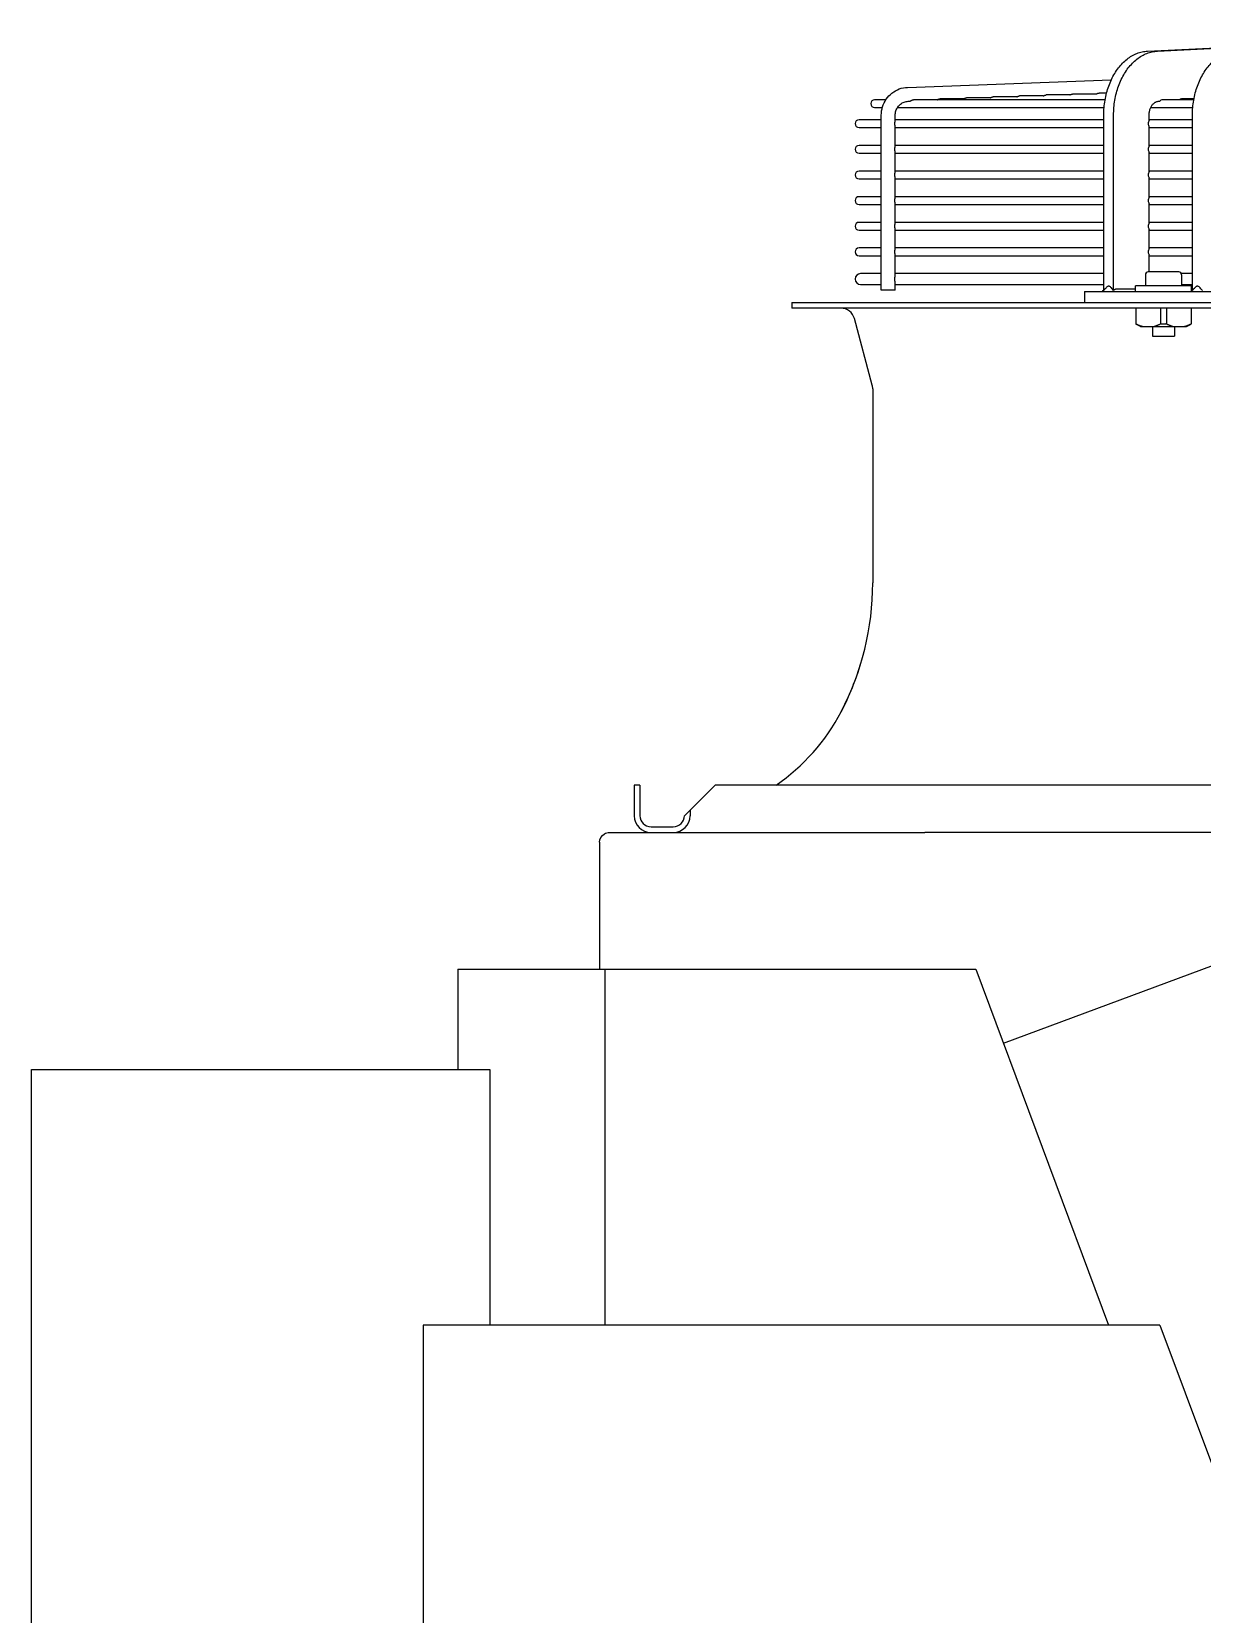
# Model space of a CAD drawing. Header units: millimetres. Extents: x 17891 to 32328, y 18593 to 29476.
# Drawn here: x 18575.39 to 18591.92, y 18965.62 to 18987.97 of the extents above; entities that cross this region are included whole.
import ezdxf

# ---------------------------------------------------------------- set-up
doc = ezdxf.new("R2010")
doc.units = ezdxf.units.MM
doc.header["$LTSCALE"] = 5
doc.layers.add('UNIT', color=6, linetype='Continuous')

msp = doc.modelspace()

# ---------------------------------------------------------------- linework, layer by layer
at = {"layer": 'UNIT'}
for p, q in [((18591.1426, 18987.6907), (18596.7174, 18987.9653)), ((18591.2818, 18987.6907), (18596.8566, 18987.9653)), ((18587.7545, 18987.1791), (18590.6297, 18987.283)), ((18587.4486, 18987.0037), (18587.29, 18987.0037)), ((18587.7616, 18986.9824), (18587.7838, 18986.9832)), ((18590.5433, 18987.0037), (18587.8402, 18987.0037)), ((18588.5478, 18987.0172), (18588.2144, 18987.0172)), ((18588.922, 18987.0307), (18588.5886, 18987.0307)), ((18589.2962, 18987.0442), (18588.9628, 18987.0442)), ((18589.6704, 18987.0577), (18589.337, 18987.0577)), ((18590.0446, 18987.0712), (18589.7111, 18987.0712)), ((18590.4187, 18987.0847), (18590.0853, 18987.0847)), ((18590.5638, 18987.0982), (18590.4595, 18987.0982)), ((18591.2992, 18986.9824), (18591.3155, 18986.9832)), ((18591.796, 18987.0037), (18591.3459, 18987.0037)), ((18591.7985, 18987.0172), (18591.6202, 18987.0172)), ((18587.3843, 18986.7218), (18587.0696, 18986.7218)), ((18587.29, 18986.8935), (18587.399, 18986.8935)), ((18587.3843, 18984.3163), (18587.3843, 18986.7856)), ((18587.5812, 18986.7058), (18587.5812, 18986.7856)), ((18590.5244, 18986.7218), (18587.5812, 18986.7218)), ((18587.6117, 18986.8935), (18590.529, 18986.8935)), ((18590.5244, 18984.3163), (18590.5244, 18986.7856)), ((18590.6636, 18984.3128), (18590.6636, 18986.7856)), ((18591.1647, 18986.7089), (18591.1647, 18986.7856)), ((18591.7772, 18986.7218), (18591.1647, 18986.7218)), ((18591.1875, 18986.8935), (18591.7817, 18986.8935)), ((18591.7772, 18984.3163), (18591.7772, 18986.7856)), ((18587.0696, 18986.6115), (18587.3843, 18986.6115)), ((18587.5812, 18986.3436), (18587.5812, 18986.6275)), ((18587.5812, 18986.6115), (18590.5244, 18986.6115)), ((18591.1647, 18986.3467), (18591.1647, 18986.6244)), ((18591.1647, 18986.6115), (18591.7772, 18986.6115)), ((18587.3843, 18986.3596), (18587.0696, 18986.3596)), ((18587.0696, 18986.2493), (18587.3843, 18986.2493)), ((18590.5244, 18986.3596), (18587.5812, 18986.3596)), ((18587.5812, 18985.9814), (18587.5812, 18986.2653)), ((18587.5812, 18986.2493), (18590.5244, 18986.2493)), ((18591.7772, 18986.3596), (18591.1647, 18986.3596)), ((18591.1647, 18985.9845), (18591.1647, 18986.2622)), ((18591.1647, 18986.2493), (18591.7772, 18986.2493)), ((18587.3843, 18985.9974), (18587.0696, 18985.9974)), ((18587.0696, 18985.8871), (18587.3843, 18985.8871)), ((18590.5244, 18985.9974), (18587.5812, 18985.9974)), ((18587.5812, 18985.6192), (18587.5812, 18985.9031)), ((18587.5812, 18985.8871), (18590.5244, 18985.8871)), ((18591.7772, 18985.9974), (18591.1647, 18985.9974)), ((18591.1647, 18985.6223), (18591.1647, 18985.9)), ((18591.1647, 18985.8871), (18591.7772, 18985.8871)), ((18587.3843, 18985.6352), (18587.0696, 18985.6352)), ((18590.5244, 18985.6352), (18587.5812, 18985.6352)), ((18591.7772, 18985.6352), (18591.1647, 18985.6352)), ((18587.0696, 18985.5249), (18587.3843, 18985.5249)), ((18587.5812, 18985.257), (18587.5812, 18985.5409)), ((18587.5812, 18985.5249), (18590.5244, 18985.5249)), ((18591.1647, 18985.2601), (18591.1647, 18985.5378)), ((18591.1647, 18985.5249), (18591.7772, 18985.5249)), ((18587.3843, 18985.2729), (18587.0696, 18985.2729)), ((18587.0696, 18985.1627), (18587.3843, 18985.1627)), ((18590.5244, 18985.2729), (18587.5812, 18985.2729)), ((18587.5812, 18984.8948), (18587.5812, 18985.1787)), ((18587.5812, 18985.1627), (18590.5244, 18985.1627)), ((18591.7772, 18985.2729), (18591.1647, 18985.2729)), ((18591.1647, 18984.8978), (18591.1647, 18985.1756)), ((18591.1647, 18985.1627), (18591.7772, 18985.1627)), ((18587.3843, 18984.9107), (18587.0696, 18984.9107)), ((18590.5244, 18984.9107), (18587.5812, 18984.9107)), ((18591.7772, 18984.9107), (18591.1647, 18984.9107)), ((18587.0696, 18984.8005), (18587.3843, 18984.8005)), ((18587.5812, 18984.5191), (18587.5812, 18984.8165)), ((18587.5812, 18984.8005), (18590.5244, 18984.8005)), ((18591.1647, 18984.5722), (18591.1647, 18984.8134)), ((18591.1647, 18984.8005), (18591.7772, 18984.8005)), ((18587.3843, 18984.5485), (18587.0912, 18984.5485)), ((18590.5244, 18984.5485), (18587.5812, 18984.5485)), ((18591.1122, 18984.5328), (18591.1122, 18984.3753)), ((18591.5846, 18984.5722), (18591.1516, 18984.5722)), ((18591.7772, 18984.5485), (18591.6207, 18984.5485)), ((18591.624, 18984.5328), (18591.624, 18984.3753)), ((18587.0912, 18984.395), (18587.3843, 18984.395)), ((18587.5812, 18984.3163), (18587.3843, 18984.3163)), ((18587.5812, 18984.3163), (18587.5812, 18984.4245)), ((18587.5812, 18984.395), (18590.5244, 18984.395)), ((18590.2545, 18984.2966), (18592.4817, 18984.2966)), ((18590.2545, 18984.2966), (18590.2545, 18984.1391)), ((18590.9744, 18984.3294), (18590.7054, 18984.3294)), ((18591.7618, 18984.3753), (18590.9744, 18984.3753)), ((18590.9744, 18984.2966), (18590.9744, 18984.3753)), ((18591.624, 18984.395), (18591.7772, 18984.395)), ((18591.7618, 18984.301), (18591.7618, 18984.3753)), ((18586.1207, 18984.1391), (18619.8609, 18984.1391)), ((18586.1207, 18984.1391), (18586.1207, 18984.0604)), ((18619.8609, 18984.0604), (18586.1207, 18984.0604)), ((18590.9784, 18984.0604), (18590.9784, 18983.8382)), ((18591.3263, 18984.0604), (18591.3263, 18983.8382)), ((18591.4099, 18984.0604), (18591.4099, 18983.8382)), ((18591.7578, 18984.0604), (18591.7578, 18983.8382)), ((18587.2558, 18982.9726), (18587.0047, 18983.9142)), ((18591.0413, 18983.8005), (18590.9784, 18983.8369)), ((18591.0413, 18983.8005), (18591.6949, 18983.8005)), ((18591.2106, 18983.8005), (18591.2106, 18983.6666)), ((18591.5256, 18983.8005), (18591.5256, 18983.6666)), ((18591.6949, 18983.8005), (18591.7578, 18983.8369)), ((18591.2106, 18983.6666), (18591.5256, 18983.6666)), ((18587.2625, 18982.9219), (18587.2625, 18980.1809)), ((18583.8963, 18977.3281), (18583.8963, 18976.895)), ((18583.9751, 18977.3281), (18583.8963, 18977.3281)), ((18583.9751, 18977.3281), (18583.9751, 18976.895)), ((18584.6837, 18976.9737), (18585.0381, 18977.3281)), ((18587.7487, 18977.3281), (18585.0381, 18977.3281)), ((18624.0832, 18977.3281), (18587.7487, 18977.3281)), ((18584.6837, 18976.9737), (18584.605, 18976.895)), ((18584.6837, 18976.9737), (18584.6837, 18976.895)), ((18583.5469, 18976.6588), (18587.9983, 18976.6588)), ((18584.1326, 18976.7375), (18584.4475, 18976.7375)), ((18656.566, 18976.6588), (18587.9983, 18976.6588)), ((18583.4072, 18976.519), (18583.4072, 18974.7296)), ((18589.1085, 18973.6815), (18592.7393, 18975.0354)), ((18581.407, 18974.7296), (18588.7176, 18974.7296)), ((18581.407, 18974.7296), (18581.407, 18973.3122)), ((18583.4853, 18969.7006), (18583.4853, 18974.7296)), ((18588.7176, 18974.7296), (18590.5932, 18969.6998)), ((18575.3887, 18973.3122), (18581.8574, 18973.3122)), ((18575.3887, 18898.9392), (18575.3887, 18973.3122)), ((18581.8574, 18973.3122), (18581.8574, 18969.6997)), ((18591.318, 18969.6998), (18580.9144, 18969.6997)), ((18580.9144, 18969.6997), (18580.9144, 18965.49)), ((18591.318, 18969.6998), (18617.021, 18900.773))]:
    msp.add_line(p, q, dxfattribs=at)
for centre, radius, start, end in [((18587.29, 18986.9486), 0.0551, 90, 270), ((18587.0696, 18986.6666), 0.0551, 90, 270), ((18587.0696, 18986.3044), 0.0551, 90, 270), ((18587.0696, 18985.9422), 0.0551, 90, 270), ((18587.0696, 18985.58), 0.0551, 90, 270), ((18587.0696, 18985.2178), 0.0551, 90, 270), ((18587.0696, 18984.8556), 0.0551, 90, 270), ((18587.0912, 18984.4718), 0.0768, 90, 270), ((18591.1516, 18984.5328), 0.0394, 90, 180), ((18591.5846, 18984.5328), 0.0394, 0, 90), ((18586.8145, 18983.8635), 0.1969, 14.93142, 90), ((18587.0656, 18982.9219), 0.1969, 0, 14.93142), ((18583.3255, 18980.1809), 3.937, 332.49816, 0), ((18583.3255, 18980.1809), 3.937, 332.49816, 343.5344), ((18584.3033, 18979.6719), 2.8346, 304.22448, 332.49816), ((18584.1326, 18976.895), 0.2362, 180, 270), ((18584.1326, 18976.895), 0.1575, 180, 270), ((18584.4475, 18976.895), 0.2362, 270, 0), ((18584.4475, 18976.895), 0.1575, 270, 0)]:
    msp.add_arc(centre, radius, start, end, dxfattribs=at)
for centre, ratio, start_param, end_param in [((18591.3459, 18986.9486), 0.7079972, 3.1415858, 4.0326206), ((18591.6202, 18986.9621), 0.7080429, 3.1415852, 3.8564942), ((18591.1898, 18986.6666), 0.7079678, 3.8398095, 4.712382), ((18591.1898, 18986.6666), 0.7079678, 4.7123959, 5.5849684), ((18591.1898, 18986.3044), 0.7079678, 3.8398095, 4.712382), ((18591.1898, 18986.3044), 0.7079678, 4.7123959, 5.5849684), ((18591.1898, 18985.9422), 0.7079678, 3.8398095, 4.712382), ((18591.1898, 18985.9422), 0.7079678, 4.7123959, 5.5849684), ((18591.1898, 18985.58), 0.7079678, 3.8398095, 4.712382), ((18591.1898, 18985.58), 0.7079678, 4.7123959, 5.5849684), ((18591.1898, 18985.2178), 0.7079678, 3.8398095, 4.712382), ((18591.1898, 18985.2178), 0.7079678, 4.7123959, 5.5849684), ((18591.1898, 18984.8556), 0.7079678, 3.8398095, 4.712382), ((18591.1898, 18984.8556), 0.7079678, 4.7123959, 5.5849684)]:
    msp.add_ellipse(centre, major_axis=(0, -0.0551), ratio=ratio, start_param=start_param, end_param=end_param, dxfattribs=at)
for points, knots in [([(18590.5244, 18986.7856), (18590.5244, 18986.8212), (18590.5259, 18986.8571), (18590.5289, 18986.8925), (18590.5319, 18986.9279), (18590.5363, 18986.9629), (18590.5422, 18986.9976), (18590.5481, 18987.0322), (18590.5555, 18987.0666), (18590.5643, 18987.1001), (18590.573, 18987.1335), (18590.5831, 18987.166), (18590.5946, 18987.1978), (18590.6061, 18987.2295), (18590.619, 18987.2605), (18590.633, 18987.2901), (18590.6471, 18987.3198), (18590.6623, 18987.348), (18590.6787, 18987.3751), (18590.6951, 18987.4022), (18590.7128, 18987.428), (18590.7314, 18987.4522), (18590.7499, 18987.4763), (18590.7694, 18987.4988), (18590.7898, 18987.5196), (18590.8103, 18987.5405), (18590.8317, 18987.5598), (18590.8537, 18987.5771), (18590.8758, 18987.5944), (18590.8984, 18987.6098), (18590.9218, 18987.6234), (18590.9451, 18987.6369), (18590.9691, 18987.6485), (18590.9934, 18987.6581), (18591.0177, 18987.6676), (18591.0422, 18987.6751), (18591.0672, 18987.6805), (18591.0921, 18987.686), (18591.1174, 18987.6894), (18591.1426, 18987.6906)], [0, 0, 0, 0, 0.076921, 0.076921, 0.076921, 0.1538421, 0.1538421, 0.1538421, 0.2307631, 0.2307631, 0.2307631, 0.3076842, 0.3076842, 0.3076842, 0.3846052, 0.3846052, 0.3846052, 0.4615263, 0.4615263, 0.4615263, 0.5384473, 0.5384473, 0.5384473, 0.6153684, 0.6153684, 0.6153684, 0.6922894, 0.6922894, 0.6922894, 0.7692105, 0.7692105, 0.7692105, 0.8461315, 0.8461315, 0.8461315, 0.9230526, 0.9230526, 0.9230526, 1, 1, 1, 1]), ([(18590.6636, 18986.7856), (18590.6636, 18986.8212), (18590.6651, 18986.8571), (18590.6681, 18986.8925), (18590.6711, 18986.9279), (18590.6755, 18986.9629), (18590.6814, 18986.9976), (18590.6873, 18987.0322), (18590.6947, 18987.0666), (18590.7035, 18987.1001), (18590.7122, 18987.1335), (18590.7223, 18987.166), (18590.7338, 18987.1978), (18590.7453, 18987.2295), (18590.7582, 18987.2605), (18590.7722, 18987.2901), (18590.7863, 18987.3198), (18590.8015, 18987.348), (18590.8179, 18987.3751), (18590.8343, 18987.4022), (18590.852, 18987.428), (18590.8705, 18987.4522), (18590.8891, 18987.4763), (18590.9086, 18987.4988), (18590.929, 18987.5196), (18590.9495, 18987.5405), (18590.9709, 18987.5598), (18590.9929, 18987.5771), (18591.015, 18987.5944), (18591.0376, 18987.6098), (18591.061, 18987.6234), (18591.0843, 18987.6369), (18591.1083, 18987.6485), (18591.1326, 18987.6581), (18591.1569, 18987.6676), (18591.1814, 18987.6751), (18591.2064, 18987.6805), (18591.2313, 18987.686), (18591.2566, 18987.6894), (18591.2818, 18987.6906)], [0, 0, 0, 0, 0.076921, 0.076921, 0.076921, 0.1538421, 0.1538421, 0.1538421, 0.2307631, 0.2307631, 0.2307631, 0.3076842, 0.3076842, 0.3076842, 0.3846052, 0.3846052, 0.3846052, 0.4615263, 0.4615263, 0.4615263, 0.5384473, 0.5384473, 0.5384473, 0.6153684, 0.6153684, 0.6153684, 0.6922894, 0.6922894, 0.6922894, 0.7692105, 0.7692105, 0.7692105, 0.8461315, 0.8461315, 0.8461315, 0.9230526, 0.9230526, 0.9230526, 1, 1, 1, 1]), ([(18591.7772, 18986.7856), (18591.7772, 18986.8212), (18591.7787, 18986.8571), (18591.7816, 18986.8925), (18591.7846, 18986.9279), (18591.789, 18986.9629), (18591.7949, 18986.9976), (18591.8009, 18987.0322), (18591.8083, 18987.0666), (18591.817, 18987.1001), (18591.8258, 18987.1335), (18591.8359, 18987.166), (18591.8474, 18987.1978), (18591.8588, 18987.2295), (18591.8717, 18987.2605), (18591.8858, 18987.2901), (18591.8998, 18987.3198), (18591.915, 18987.348), (18591.9315, 18987.3751), (18591.9479, 18987.4022), (18591.9655, 18987.428), (18591.9841, 18987.4522), (18592.0027, 18987.4763), (18592.0221, 18987.4988), (18592.0426, 18987.5196), (18592.063, 18987.5405), (18592.0845, 18987.5598), (18592.1065, 18987.5771), (18592.1285, 18987.5944), (18592.1512, 18987.6098), (18592.1745, 18987.6234), (18592.1978, 18987.6369), (18592.2219, 18987.6485), (18592.2462, 18987.6581), (18592.2705, 18987.6676), (18592.295, 18987.6751), (18592.3199, 18987.6805), (18592.3449, 18987.686), (18592.3702, 18987.6894), (18592.3953, 18987.6906)], [0, 0, 0, 0, 0.076921, 0.076921, 0.076921, 0.1538421, 0.1538421, 0.1538421, 0.2307631, 0.2307631, 0.2307631, 0.3076842, 0.3076842, 0.3076842, 0.3846052, 0.3846052, 0.3846052, 0.4615263, 0.4615263, 0.4615263, 0.5384473, 0.5384473, 0.5384473, 0.6153684, 0.6153684, 0.6153684, 0.6922894, 0.6922894, 0.6922894, 0.7692105, 0.7692105, 0.7692105, 0.8461315, 0.8461315, 0.8461315, 0.9230526, 0.9230526, 0.9230526, 1, 1, 1, 1]), ([(18587.3843, 18986.7856), (18587.3843, 18986.8256), (18587.3903, 18986.8656), (18587.4137, 18986.9419), (18587.4311, 18986.9783), (18587.476, 18987.0442), (18587.5035, 18987.0737), (18587.566, 18987.1228), (18587.601, 18987.1424), (18587.6755, 18987.1699), (18587.7149, 18987.1777), (18587.7545, 18987.1791)], [1.5707963, 1.5707963, 1.5707963, 1.5707963, 1.8779743, 1.8779743, 2.1851522, 2.1851522, 2.4923302, 2.4923302, 2.7995081, 2.7995081, 3.1066861, 3.1066861, 3.1066861, 3.1066861]), ([(18587.5812, 18986.7856), (18587.5812, 18986.8061), (18587.5843, 18986.8266), (18587.5962, 18986.8655), (18587.605, 18986.8839), (18587.6275, 18986.9169), (18587.6411, 18986.9314), (18587.6716, 18986.9554), (18587.6886, 18986.9649), (18587.7242, 18986.978), (18587.7428, 18986.9817), (18587.7616, 18986.9824)], [1.5707963, 1.5707963, 1.5707963, 1.5707963, 1.8779743, 1.8779743, 2.1851522, 2.1851522, 2.4923302, 2.4923302, 2.7995081, 2.7995081, 3.1066861, 3.1066861, 3.1066861, 3.1066861]), ([(18587.7838, 18986.9832), (18587.784, 18986.9832), (18587.7841, 18986.9832), (18587.7843, 18986.9832), (18587.7846, 18986.9832), (18587.7848, 18986.9833), (18587.7851, 18986.9833), (18587.7857, 18986.9834), (18587.7863, 18986.9836), (18587.7869, 18986.9838), (18587.7876, 18986.984), (18587.7882, 18986.9843), (18587.7889, 18986.9846), (18587.7896, 18986.9849), (18587.7904, 18986.9852), (18587.7911, 18986.9856), (18587.7919, 18986.986), (18587.7927, 18986.9864), (18587.7935, 18986.9868), (18587.7943, 18986.9873), (18587.7951, 18986.9877), (18587.796, 18986.9882), (18587.7968, 18986.9887), (18587.7977, 18986.9892), (18587.7986, 18986.9897), (18587.7995, 18986.9902), (18587.8004, 18986.9907), (18587.8013, 18986.9913), (18587.8022, 18986.9918), (18587.8032, 18986.9923), (18587.8041, 18986.9928), (18587.805, 18986.9933), (18587.806, 18986.9938), (18587.807, 18986.9943), (18587.8079, 18986.9948), (18587.8089, 18986.9953), (18587.8099, 18986.9958), (18587.8108, 18986.9963), (18587.8118, 18986.9967), (18587.8128, 18986.9972), (18587.8138, 18986.9976), (18587.8148, 18986.9981), (18587.8158, 18986.9985), (18587.8168, 18986.9989), (18587.8178, 18986.9993), (18587.8188, 18986.9996), (18587.8198, 18987), (18587.8208, 18987.0003), (18587.8218, 18987.0007), (18587.8228, 18987.001), (18587.8238, 18987.0013), (18587.8249, 18987.0016), (18587.8259, 18987.0018), (18587.8269, 18987.0021), (18587.8279, 18987.0023), (18587.8289, 18987.0025), (18587.8299, 18987.0027), (18587.8309, 18987.0029), (18587.8319, 18987.0031), (18587.8329, 18987.0032), (18587.8339, 18987.0033), (18587.8349, 18987.0034), (18587.8359, 18987.0035), (18587.8369, 18987.0036), (18587.8379, 18987.0037), (18587.8388, 18987.0037), (18587.8398, 18987.0037), (18587.8399, 18987.0037), (18587.8401, 18987.0037), (18587.8402, 18987.0037)], [0.00401292, 0.00401292, 0.00401292, 0.00401292, 0.01219512, 0.01219512, 0.01219512, 0.02439024, 0.02439024, 0.02439024, 0.04878049, 0.04878049, 0.04878049, 0.07317073, 0.07317073, 0.07317073, 0.09756098, 0.09756098, 0.09756098, 0.12195122, 0.12195122, 0.12195122, 0.14634146, 0.14634146, 0.14634146, 0.17073171, 0.17073171, 0.17073171, 0.19512195, 0.19512195, 0.19512195, 0.2195122, 0.2195122, 0.2195122, 0.24390244, 0.24390244, 0.24390244, 0.26829268, 0.26829268, 0.26829268, 0.29268293, 0.29268293, 0.29268293, 0.31707317, 0.31707317, 0.31707317, 0.34146341, 0.34146341, 0.34146341, 0.36585366, 0.36585366, 0.36585366, 0.3902439, 0.3902439, 0.3902439, 0.41463415, 0.41463415, 0.41463415, 0.43902439, 0.43902439, 0.43902439, 0.46341463, 0.46341463, 0.46341463, 0.48780488, 0.48780488, 0.48780488, 0.51219512, 0.51219512, 0.51219512, 0.51549915, 0.51549915, 0.51549915, 0.51549915]), ([(18588.1737, 18987.0037), (18588.1743, 18987.0041), (18588.1749, 18987.0044), (18588.1755, 18987.0048), (18588.1765, 18987.0053), (18588.1774, 18987.0058), (18588.1783, 18987.0063), (18588.1793, 18987.0068), (18588.1802, 18987.0073), (18588.1812, 18987.0078), (18588.1821, 18987.0083), (18588.1831, 18987.0088), (18588.1841, 18987.0093), (18588.1851, 18987.0098), (18588.186, 18987.0102), (18588.187, 18987.0107), (18588.188, 18987.0111), (18588.189, 18987.0116), (18588.19, 18987.012), (18588.191, 18987.0124), (18588.192, 18987.0128), (18588.193, 18987.0131), (18588.194, 18987.0135), (18588.195, 18987.0138), (18588.196, 18987.0142), (18588.197, 18987.0145), (18588.198, 18987.0148), (18588.1991, 18987.0151), (18588.2001, 18987.0153), (18588.2011, 18987.0156), (18588.2021, 18987.0158), (18588.2031, 18987.016), (18588.2041, 18987.0162), (18588.2051, 18987.0164), (18588.2061, 18987.0166), (18588.2071, 18987.0167), (18588.2081, 18987.0168), (18588.2091, 18987.0169), (18588.2101, 18987.017), (18588.2111, 18987.0171), (18588.2121, 18987.0172), (18588.213, 18987.0172), (18588.214, 18987.0172), (18588.2141, 18987.0172), (18588.2142, 18987.0172), (18588.2144, 18987.0172)], [0.1782737, 0.1782737, 0.1782737, 0.1782737, 0.19512195, 0.19512195, 0.19512195, 0.2195122, 0.2195122, 0.2195122, 0.24390244, 0.24390244, 0.24390244, 0.26829268, 0.26829268, 0.26829268, 0.29268293, 0.29268293, 0.29268293, 0.31707317, 0.31707317, 0.31707317, 0.34146341, 0.34146341, 0.34146341, 0.36585366, 0.36585366, 0.36585366, 0.3902439, 0.3902439, 0.3902439, 0.41463415, 0.41463415, 0.41463415, 0.43902439, 0.43902439, 0.43902439, 0.46341463, 0.46341463, 0.46341463, 0.48780488, 0.48780488, 0.48780488, 0.51219512, 0.51219512, 0.51219512, 0.5155129, 0.5155129, 0.5155129, 0.5155129]), ([(18588.5478, 18987.0172), (18588.5485, 18987.0176), (18588.5491, 18987.0179), (18588.5498, 18987.0183), (18588.5507, 18987.0188), (18588.5516, 18987.0193), (18588.5525, 18987.0198), (18588.5535, 18987.0204), (18588.5544, 18987.0209), (18588.5554, 18987.0214), (18588.5563, 18987.0219), (18588.5573, 18987.0223), (18588.5583, 18987.0228), (18588.5593, 18987.0233), (18588.5602, 18987.0237), (18588.5612, 18987.0242), (18588.5622, 18987.0246), (18588.5632, 18987.0251), (18588.5642, 18987.0255), (18588.5652, 18987.0259), (18588.5662, 18987.0263), (18588.5672, 18987.0266), (18588.5682, 18987.027), (18588.5692, 18987.0273), (18588.5702, 18987.0277), (18588.5712, 18987.028), (18588.5723, 18987.0283), (18588.5733, 18987.0286), (18588.5743, 18987.0288), (18588.5753, 18987.0291), (18588.5763, 18987.0293), (18588.5773, 18987.0295), (18588.5783, 18987.0297), (18588.5793, 18987.0299), (18588.5803, 18987.0301), (18588.5813, 18987.0302), (18588.5823, 18987.0303), (18588.5833, 18987.0304), (18588.5843, 18987.0305), (18588.5853, 18987.0306), (18588.5862, 18987.0307), (18588.5872, 18987.0307), (18588.5882, 18987.0307), (18588.5883, 18987.0307), (18588.5884, 18987.0307), (18588.5886, 18987.0307)], [0.17792949, 0.17792949, 0.17792949, 0.17792949, 0.19512195, 0.19512195, 0.19512195, 0.2195122, 0.2195122, 0.2195122, 0.24390244, 0.24390244, 0.24390244, 0.26829268, 0.26829268, 0.26829268, 0.29268293, 0.29268293, 0.29268293, 0.31707317, 0.31707317, 0.31707317, 0.34146341, 0.34146341, 0.34146341, 0.36585366, 0.36585366, 0.36585366, 0.3902439, 0.3902439, 0.3902439, 0.41463415, 0.41463415, 0.41463415, 0.43902439, 0.43902439, 0.43902439, 0.46341463, 0.46341463, 0.46341463, 0.48780488, 0.48780488, 0.48780488, 0.51219512, 0.51219512, 0.51219512, 0.51552666, 0.51552666, 0.51552666, 0.51552666]), ([(18588.922, 18987.0307), (18588.9227, 18987.0311), (18588.9233, 18987.0314), (18588.924, 18987.0318), (18588.9249, 18987.0323), (18588.9258, 18987.0328), (18588.9268, 18987.0334), (18588.9277, 18987.0339), (18588.9286, 18987.0344), (18588.9296, 18987.0349), (18588.9306, 18987.0354), (18588.9315, 18987.0359), (18588.9325, 18987.0363), (18588.9335, 18987.0368), (18588.9345, 18987.0373), (18588.9354, 18987.0377), (18588.9364, 18987.0381), (18588.9374, 18987.0386), (18588.9384, 18987.039), (18588.9394, 18987.0394), (18588.9404, 18987.0398), (18588.9414, 18987.0401), (18588.9424, 18987.0405), (18588.9434, 18987.0408), (18588.9444, 18987.0412), (18588.9454, 18987.0415), (18588.9465, 18987.0418), (18588.9475, 18987.0421), (18588.9485, 18987.0423), (18588.9495, 18987.0426), (18588.9505, 18987.0428), (18588.9515, 18987.043), (18588.9525, 18987.0432), (18588.9535, 18987.0434), (18588.9545, 18987.0436), (18588.9555, 18987.0437), (18588.9565, 18987.0438), (18588.9575, 18987.0439), (18588.9585, 18987.044), (18588.9595, 18987.0441), (18588.9604, 18987.0442), (18588.9614, 18987.0442), (18588.9624, 18987.0442), (18588.9625, 18987.0442), (18588.9626, 18987.0442), (18588.9628, 18987.0442)], [0.17758438, 0.17758438, 0.17758438, 0.17758438, 0.19512195, 0.19512195, 0.19512195, 0.2195122, 0.2195122, 0.2195122, 0.24390244, 0.24390244, 0.24390244, 0.26829268, 0.26829268, 0.26829268, 0.29268293, 0.29268293, 0.29268293, 0.31707317, 0.31707317, 0.31707317, 0.34146341, 0.34146341, 0.34146341, 0.36585366, 0.36585366, 0.36585366, 0.3902439, 0.3902439, 0.3902439, 0.41463415, 0.41463415, 0.41463415, 0.43902439, 0.43902439, 0.43902439, 0.46341463, 0.46341463, 0.46341463, 0.48780488, 0.48780488, 0.48780488, 0.51219512, 0.51219512, 0.51219512, 0.51554043, 0.51554043, 0.51554043, 0.51554043]), ([(18589.2962, 18987.0442), (18589.2969, 18987.0446), (18589.2975, 18987.0449), (18589.2982, 18987.0453), (18589.2991, 18987.0458), (18589.3, 18987.0464), (18589.301, 18987.0469), (18589.3019, 18987.0474), (18589.3029, 18987.0479), (18589.3038, 18987.0484), (18589.3048, 18987.0489), (18589.3057, 18987.0494), (18589.3067, 18987.0498), (18589.3077, 18987.0503), (18589.3087, 18987.0508), (18589.3097, 18987.0512), (18589.3106, 18987.0516), (18589.3116, 18987.0521), (18589.3126, 18987.0525), (18589.3136, 18987.0529), (18589.3146, 18987.0533), (18589.3156, 18987.0536), (18589.3166, 18987.054), (18589.3176, 18987.0543), (18589.3186, 18987.0547), (18589.3197, 18987.055), (18589.3207, 18987.0553), (18589.3217, 18987.0556), (18589.3227, 18987.0558), (18589.3237, 18987.0561), (18589.3247, 18987.0563), (18589.3257, 18987.0565), (18589.3267, 18987.0567), (18589.3277, 18987.0569), (18589.3287, 18987.0571), (18589.3297, 18987.0572), (18589.3307, 18987.0573), (18589.3317, 18987.0574), (18589.3327, 18987.0575), (18589.3337, 18987.0576), (18589.3346, 18987.0576), (18589.3356, 18987.0577), (18589.3366, 18987.0577), (18589.3367, 18987.0577), (18589.3368, 18987.0577), (18589.337, 18987.0577)], [0.17723839, 0.17723839, 0.17723839, 0.17723839, 0.19512195, 0.19512195, 0.19512195, 0.2195122, 0.2195122, 0.2195122, 0.24390244, 0.24390244, 0.24390244, 0.26829268, 0.26829268, 0.26829268, 0.29268293, 0.29268293, 0.29268293, 0.31707317, 0.31707317, 0.31707317, 0.34146341, 0.34146341, 0.34146341, 0.36585366, 0.36585366, 0.36585366, 0.3902439, 0.3902439, 0.3902439, 0.41463415, 0.41463415, 0.41463415, 0.43902439, 0.43902439, 0.43902439, 0.46341463, 0.46341463, 0.46341463, 0.48780488, 0.48780488, 0.48780488, 0.51219512, 0.51219512, 0.51219512, 0.5155542, 0.5155542, 0.5155542, 0.5155542]), ([(18589.6704, 18987.0577), (18589.671, 18987.0581), (18589.6717, 18987.0585), (18589.6724, 18987.0588), (18589.6733, 18987.0594), (18589.6743, 18987.0599), (18589.6752, 18987.0604), (18589.6761, 18987.0609), (18589.6771, 18987.0614), (18589.678, 18987.0619), (18589.679, 18987.0624), (18589.68, 18987.0629), (18589.6809, 18987.0633), (18589.6819, 18987.0638), (18589.6829, 18987.0643), (18589.6839, 18987.0647), (18589.6849, 18987.0652), (18589.6858, 18987.0656), (18589.6868, 18987.066), (18589.6878, 18987.0664), (18589.6888, 18987.0668), (18589.6898, 18987.0671), (18589.6908, 18987.0675), (18589.6918, 18987.0678), (18589.6929, 18987.0682), (18589.6939, 18987.0685), (18589.6949, 18987.0688), (18589.6959, 18987.069), (18589.6969, 18987.0693), (18589.6979, 18987.0696), (18589.6989, 18987.0698), (18589.6999, 18987.07), (18589.7009, 18987.0702), (18589.7019, 18987.0704), (18589.7029, 18987.0706), (18589.7039, 18987.0707), (18589.7049, 18987.0708), (18589.7059, 18987.0709), (18589.7069, 18987.071), (18589.7078, 18987.0711), (18589.7088, 18987.0711), (18589.7098, 18987.0712), (18589.7108, 18987.0712), (18589.7109, 18987.0712), (18589.711, 18987.0712), (18589.7111, 18987.0712)], [0.17689154, 0.17689154, 0.17689154, 0.17689154, 0.19512195, 0.19512195, 0.19512195, 0.2195122, 0.2195122, 0.2195122, 0.24390244, 0.24390244, 0.24390244, 0.26829268, 0.26829268, 0.26829268, 0.29268293, 0.29268293, 0.29268293, 0.31707317, 0.31707317, 0.31707317, 0.34146341, 0.34146341, 0.34146341, 0.36585366, 0.36585366, 0.36585366, 0.3902439, 0.3902439, 0.3902439, 0.41463415, 0.41463415, 0.41463415, 0.43902439, 0.43902439, 0.43902439, 0.46341463, 0.46341463, 0.46341463, 0.48780488, 0.48780488, 0.48780488, 0.51219512, 0.51219512, 0.51219512, 0.51556798, 0.51556798, 0.51556798, 0.51556798]), ([(18590.0446, 18987.0712), (18590.0452, 18987.0716), (18590.0459, 18987.072), (18590.0466, 18987.0724), (18590.0475, 18987.0729), (18590.0485, 18987.0734), (18590.0494, 18987.0739), (18590.0503, 18987.0744), (18590.0513, 18987.0749), (18590.0522, 18987.0754), (18590.0532, 18987.0759), (18590.0542, 18987.0764), (18590.0551, 18987.0768), (18590.0561, 18987.0773), (18590.0571, 18987.0778), (18590.0581, 18987.0782), (18590.0591, 18987.0787), (18590.0601, 18987.0791), (18590.0611, 18987.0795), (18590.062, 18987.0799), (18590.063, 18987.0803), (18590.064, 18987.0806), (18590.065, 18987.081), (18590.0661, 18987.0813), (18590.0671, 18987.0817), (18590.0681, 18987.082), (18590.0691, 18987.0823), (18590.0701, 18987.0825), (18590.0711, 18987.0828), (18590.0721, 18987.0831), (18590.0731, 18987.0833), (18590.0741, 18987.0835), (18590.0751, 18987.0837), (18590.0761, 18987.0839), (18590.0771, 18987.084), (18590.0781, 18987.0842), (18590.0791, 18987.0843), (18590.0801, 18987.0844), (18590.0811, 18987.0845), (18590.082, 18987.0846), (18590.083, 18987.0846), (18590.084, 18987.0847), (18590.0849, 18987.0847), (18590.0851, 18987.0847), (18590.0852, 18987.0847), (18590.0853, 18987.0847)], [0.17654387, 0.17654387, 0.17654387, 0.17654387, 0.19512195, 0.19512195, 0.19512195, 0.2195122, 0.2195122, 0.2195122, 0.24390244, 0.24390244, 0.24390244, 0.26829268, 0.26829268, 0.26829268, 0.29268293, 0.29268293, 0.29268293, 0.31707317, 0.31707317, 0.31707317, 0.34146341, 0.34146341, 0.34146341, 0.36585366, 0.36585366, 0.36585366, 0.3902439, 0.3902439, 0.3902439, 0.41463415, 0.41463415, 0.41463415, 0.43902439, 0.43902439, 0.43902439, 0.46341463, 0.46341463, 0.46341463, 0.48780488, 0.48780488, 0.48780488, 0.51219512, 0.51219512, 0.51219512, 0.51558176, 0.51558176, 0.51558176, 0.51558176]), ([(18590.4187, 18987.0847), (18590.4194, 18987.0851), (18590.4201, 18987.0855), (18590.4208, 18987.0859), (18590.4218, 18987.0864), (18590.4227, 18987.0869), (18590.4236, 18987.0874), (18590.4246, 18987.0879), (18590.4255, 18987.0884), (18590.4265, 18987.0889), (18590.4274, 18987.0894), (18590.4284, 18987.0899), (18590.4294, 18987.0904), (18590.4303, 18987.0908), (18590.4313, 18987.0913), (18590.4323, 18987.0917), (18590.4333, 18987.0922), (18590.4343, 18987.0926), (18590.4353, 18987.093), (18590.4363, 18987.0934), (18590.4373, 18987.0938), (18590.4383, 18987.0941), (18590.4393, 18987.0945), (18590.4403, 18987.0948), (18590.4413, 18987.0952), (18590.4423, 18987.0955), (18590.4433, 18987.0958), (18590.4443, 18987.096), (18590.4453, 18987.0963), (18590.4463, 18987.0966), (18590.4473, 18987.0968), (18590.4483, 18987.097), (18590.4493, 18987.0972), (18590.4503, 18987.0974), (18590.4513, 18987.0975), (18590.4523, 18987.0977), (18590.4533, 18987.0978), (18590.4543, 18987.0979), (18590.4553, 18987.098), (18590.4562, 18987.0981), (18590.4572, 18987.0981), (18590.4582, 18987.0982), (18590.4591, 18987.0982), (18590.4593, 18987.0982), (18590.4594, 18987.0982), (18590.4595, 18987.0982)], [0.1761954, 0.1761954, 0.1761954, 0.1761954, 0.19512195, 0.19512195, 0.19512195, 0.2195122, 0.2195122, 0.2195122, 0.24390244, 0.24390244, 0.24390244, 0.26829268, 0.26829268, 0.26829268, 0.29268293, 0.29268293, 0.29268293, 0.31707317, 0.31707317, 0.31707317, 0.34146341, 0.34146341, 0.34146341, 0.36585366, 0.36585366, 0.36585366, 0.3902439, 0.3902439, 0.3902439, 0.41463415, 0.41463415, 0.41463415, 0.43902439, 0.43902439, 0.43902439, 0.46341463, 0.46341463, 0.46341463, 0.48780488, 0.48780488, 0.48780488, 0.51219512, 0.51219512, 0.51219512, 0.51559553, 0.51559553, 0.51559553, 0.51559553]), ([(18591.1647, 18986.7856), (18591.1647, 18986.7934), (18591.165, 18986.8011), (18591.1657, 18986.8088), (18591.1663, 18986.8165), (18591.1673, 18986.8242), (18591.1686, 18986.8317), (18591.1699, 18986.8392), (18591.1715, 18986.8466), (18591.1734, 18986.8539), (18591.1753, 18986.8612), (18591.1775, 18986.8683), (18591.18, 18986.8752), (18591.1825, 18986.8821), (18591.1852, 18986.8888), (18591.1883, 18986.8952), (18591.1913, 18986.9016), (18591.1947, 18986.9078), (18591.1983, 18986.9137), (18591.2018, 18986.9196), (18591.2056, 18986.9252), (18591.2097, 18986.9304), (18591.2137, 18986.9357), (18591.218, 18986.9406), (18591.2224, 18986.9452), (18591.2269, 18986.9497), (18591.2315, 18986.9539), (18591.2363, 18986.9576), (18591.2411, 18986.9614), (18591.2461, 18986.9648), (18591.2511, 18986.9677), (18591.2562, 18986.9707), (18591.2614, 18986.9732), (18591.2667, 18986.9753), (18591.272, 18986.9773), (18591.2774, 18986.979), (18591.2828, 18986.9802), (18591.2882, 18986.9814), (18591.2937, 18986.9821), (18591.2992, 18986.9824)], [0, 0, 0, 0, 0.076921, 0.076921, 0.076921, 0.153842, 0.153842, 0.153842, 0.230763, 0.230763, 0.230763, 0.307684, 0.307684, 0.307684, 0.384605, 0.384605, 0.384605, 0.461526, 0.461526, 0.461526, 0.538447, 0.538447, 0.538447, 0.615368, 0.615368, 0.615368, 0.692289, 0.692289, 0.692289, 0.7692101, 0.7692101, 0.7692101, 0.8461311, 0.8461311, 0.8461311, 0.9230521, 0.9230521, 0.9230521, 1, 1, 1, 1]), ([(18587.5742, 18986.6666), (18587.5742, 18986.6677), (18587.5742, 18986.6697), (18587.5744, 18986.6726), (18587.5746, 18986.6756), (18587.575, 18986.6785), (18587.5754, 18986.6814), (18587.5759, 18986.6842), (18587.5764, 18986.6869), (18587.5771, 18986.6895), (18587.5777, 18986.6921), (18587.5784, 18986.6945), (18587.5791, 18986.6968), (18587.5797, 18986.6989), (18587.5803, 18986.7009), (18587.5808, 18986.7027), (18587.5811, 18986.7043), (18587.5812, 18986.7053), (18587.5812, 18986.7057), (18587.5812, 18986.7058)], [0, 0, 0, 0, 0.04761905, 0.0952381, 0.14285714, 0.19047619, 0.23809524, 0.28571429, 0.33333333, 0.38095238, 0.42857143, 0.47619048, 0.52380952, 0.57142857, 0.61904762, 0.66666667, 0.71428571, 0.76190476, 0.76755733, 0.76755733, 0.76755733, 0.76755733]), ([(18587.5812, 18986.6275), (18587.5812, 18986.6276), (18587.5812, 18986.628), (18587.5811, 18986.629), (18587.5808, 18986.6306), (18587.5803, 18986.6324), (18587.5797, 18986.6344), (18587.5791, 18986.6365), (18587.5784, 18986.6388), (18587.5777, 18986.6412), (18587.5771, 18986.6438), (18587.5764, 18986.6464), (18587.5759, 18986.6491), (18587.5754, 18986.6519), (18587.575, 18986.6548), (18587.5746, 18986.6577), (18587.5744, 18986.6607), (18587.5742, 18986.6636), (18587.5742, 18986.6656), (18587.5742, 18986.6666)], [0.23243408, 0.23243408, 0.23243408, 0.23243408, 0.23809524, 0.28571429, 0.33333333, 0.38095238, 0.42857143, 0.47619048, 0.52380952, 0.57142857, 0.61904762, 0.66666667, 0.71428571, 0.76190476, 0.80952381, 0.85714286, 0.9047619, 0.95238095, 1, 1, 1, 1]), ([(18587.5742, 18986.3044), (18587.5742, 18986.3054), (18587.5742, 18986.3074), (18587.5744, 18986.3104), (18587.5746, 18986.3134), (18587.575, 18986.3163), (18587.5754, 18986.3192), (18587.5759, 18986.322), (18587.5764, 18986.3247), (18587.5771, 18986.3273), (18587.5777, 18986.3299), (18587.5784, 18986.3323), (18587.5791, 18986.3346), (18587.5797, 18986.3367), (18587.5803, 18986.3387), (18587.5808, 18986.3405), (18587.5811, 18986.3421), (18587.5812, 18986.3431), (18587.5812, 18986.3435), (18587.5812, 18986.3436)], [0, 0, 0, 0, 0.04761905, 0.0952381, 0.14285714, 0.19047619, 0.23809524, 0.28571429, 0.33333333, 0.38095238, 0.42857143, 0.47619048, 0.52380952, 0.57142857, 0.61904762, 0.66666667, 0.71428571, 0.76190476, 0.76755733, 0.76755733, 0.76755733, 0.76755733]), ([(18587.5812, 18986.2653), (18587.5812, 18986.2654), (18587.5812, 18986.2658), (18587.5811, 18986.2668), (18587.5808, 18986.2684), (18587.5803, 18986.2702), (18587.5797, 18986.2722), (18587.5791, 18986.2743), (18587.5784, 18986.2766), (18587.5777, 18986.279), (18587.5771, 18986.2816), (18587.5764, 18986.2842), (18587.5759, 18986.2869), (18587.5754, 18986.2897), (18587.575, 18986.2926), (18587.5746, 18986.2955), (18587.5744, 18986.2985), (18587.5742, 18986.3014), (18587.5742, 18986.3034), (18587.5742, 18986.3044)], [0.23243408, 0.23243408, 0.23243408, 0.23243408, 0.23809524, 0.28571429, 0.33333333, 0.38095238, 0.42857143, 0.47619048, 0.52380952, 0.57142857, 0.61904762, 0.66666667, 0.71428571, 0.76190476, 0.80952381, 0.85714286, 0.9047619, 0.95238095, 1, 1, 1, 1]), ([(18587.5742, 18985.9422), (18587.5742, 18985.9432), (18587.5742, 18985.9452), (18587.5744, 18985.9482), (18587.5746, 18985.9512), (18587.575, 18985.9541), (18587.5754, 18985.957), (18587.5759, 18985.9598), (18587.5764, 18985.9625), (18587.5771, 18985.9651), (18587.5777, 18985.9677), (18587.5784, 18985.9701), (18587.5791, 18985.9724), (18587.5797, 18985.9745), (18587.5803, 18985.9765), (18587.5808, 18985.9783), (18587.5811, 18985.9799), (18587.5812, 18985.9809), (18587.5812, 18985.9813), (18587.5812, 18985.9814)], [0, 0, 0, 0, 0.04761905, 0.0952381, 0.14285714, 0.19047619, 0.23809524, 0.28571429, 0.33333333, 0.38095238, 0.42857143, 0.47619048, 0.52380952, 0.57142857, 0.61904762, 0.66666667, 0.71428571, 0.76190476, 0.76755733, 0.76755733, 0.76755733, 0.76755733]), ([(18587.5812, 18985.9031), (18587.5812, 18985.9031), (18587.5812, 18985.9036), (18587.5811, 18985.9046), (18587.5808, 18985.9062), (18587.5803, 18985.908), (18587.5797, 18985.91), (18587.5791, 18985.9121), (18587.5784, 18985.9144), (18587.5777, 18985.9168), (18587.5771, 18985.9193), (18587.5764, 18985.922), (18587.5759, 18985.9247), (18587.5754, 18985.9275), (18587.575, 18985.9304), (18587.5746, 18985.9333), (18587.5744, 18985.9362), (18587.5742, 18985.9392), (18587.5742, 18985.9412), (18587.5742, 18985.9422)], [0.23243408, 0.23243408, 0.23243408, 0.23243408, 0.23809524, 0.28571429, 0.33333333, 0.38095238, 0.42857143, 0.47619048, 0.52380952, 0.57142857, 0.61904762, 0.66666667, 0.71428571, 0.76190476, 0.80952381, 0.85714286, 0.9047619, 0.95238095, 1, 1, 1, 1]), ([(18587.5742, 18985.58), (18587.5742, 18985.581), (18587.5742, 18985.583), (18587.5744, 18985.586), (18587.5746, 18985.589), (18587.575, 18985.5919), (18587.5754, 18985.5948), (18587.5759, 18985.5976), (18587.5764, 18985.6003), (18587.5771, 18985.6029), (18587.5777, 18985.6055), (18587.5784, 18985.6079), (18587.5791, 18985.6102), (18587.5797, 18985.6123), (18587.5803, 18985.6143), (18587.5808, 18985.6161), (18587.5811, 18985.6177), (18587.5812, 18985.6187), (18587.5812, 18985.6191), (18587.5812, 18985.6192)], [0, 0, 0, 0, 0.04761905, 0.0952381, 0.14285714, 0.19047619, 0.23809524, 0.28571429, 0.33333333, 0.38095238, 0.42857143, 0.47619048, 0.52380952, 0.57142857, 0.61904762, 0.66666667, 0.71428571, 0.76190476, 0.76755733, 0.76755733, 0.76755733, 0.76755733]), ([(18587.5812, 18985.5409), (18587.5812, 18985.5409), (18587.5812, 18985.5414), (18587.5811, 18985.5424), (18587.5808, 18985.544), (18587.5803, 18985.5458), (18587.5797, 18985.5478), (18587.5791, 18985.5499), (18587.5784, 18985.5522), (18587.5777, 18985.5546), (18587.5771, 18985.5571), (18587.5764, 18985.5598), (18587.5759, 18985.5625), (18587.5754, 18985.5653), (18587.575, 18985.5682), (18587.5746, 18985.5711), (18587.5744, 18985.574), (18587.5742, 18985.577), (18587.5742, 18985.579), (18587.5742, 18985.58)], [0.23243408, 0.23243408, 0.23243408, 0.23243408, 0.23809524, 0.28571429, 0.33333333, 0.38095238, 0.42857143, 0.47619048, 0.52380952, 0.57142857, 0.61904762, 0.66666667, 0.71428571, 0.76190476, 0.80952381, 0.85714286, 0.9047619, 0.95238095, 1, 1, 1, 1]), ([(18587.5742, 18985.2178), (18587.5742, 18985.2188), (18587.5742, 18985.2208), (18587.5744, 18985.2238), (18587.5746, 18985.2268), (18587.575, 18985.2297), (18587.5754, 18985.2326), (18587.5759, 18985.2354), (18587.5764, 18985.2381), (18587.5771, 18985.2407), (18587.5777, 18985.2433), (18587.5784, 18985.2457), (18587.5791, 18985.2479), (18587.5797, 18985.2501), (18587.5803, 18985.2521), (18587.5808, 18985.2539), (18587.5811, 18985.2555), (18587.5812, 18985.2565), (18587.5812, 18985.2569), (18587.5812, 18985.257)], [0, 0, 0, 0, 0.04761905, 0.0952381, 0.14285714, 0.19047619, 0.23809524, 0.28571429, 0.33333333, 0.38095238, 0.42857143, 0.47619048, 0.52380952, 0.57142857, 0.61904762, 0.66666667, 0.71428571, 0.76190476, 0.76755733, 0.76755733, 0.76755733, 0.76755733]), ([(18587.5812, 18985.1787), (18587.5812, 18985.1787), (18587.5812, 18985.1792), (18587.5811, 18985.1802), (18587.5808, 18985.1818), (18587.5803, 18985.1836), (18587.5797, 18985.1856), (18587.5791, 18985.1877), (18587.5784, 18985.19), (18587.5777, 18985.1924), (18587.5771, 18985.1949), (18587.5764, 18985.1976), (18587.5759, 18985.2003), (18587.5754, 18985.2031), (18587.575, 18985.206), (18587.5746, 18985.2089), (18587.5744, 18985.2118), (18587.5742, 18985.2148), (18587.5742, 18985.2168), (18587.5742, 18985.2178)], [0.23243408, 0.23243408, 0.23243408, 0.23243408, 0.23809524, 0.28571429, 0.33333333, 0.38095238, 0.42857143, 0.47619048, 0.52380952, 0.57142857, 0.61904762, 0.66666667, 0.71428571, 0.76190476, 0.80952381, 0.85714286, 0.9047619, 0.95238095, 1, 1, 1, 1]), ([(18587.5742, 18984.8556), (18587.5742, 18984.8566), (18587.5742, 18984.8586), (18587.5744, 18984.8616), (18587.5746, 18984.8646), (18587.575, 18984.8675), (18587.5754, 18984.8704), (18587.5759, 18984.8732), (18587.5764, 18984.8759), (18587.5771, 18984.8785), (18587.5777, 18984.881), (18587.5784, 18984.8835), (18587.5791, 18984.8857), (18587.5797, 18984.8879), (18587.5803, 18984.8899), (18587.5808, 18984.8917), (18587.5811, 18984.8933), (18587.5812, 18984.8942), (18587.5812, 18984.8947), (18587.5812, 18984.8948)], [0, 0, 0, 0, 0.04761905, 0.0952381, 0.14285714, 0.19047619, 0.23809524, 0.28571429, 0.33333333, 0.38095238, 0.42857143, 0.47619048, 0.52380952, 0.57142857, 0.61904762, 0.66666667, 0.71428571, 0.76190476, 0.76755733, 0.76755733, 0.76755733, 0.76755733]), ([(18587.5812, 18984.8165), (18587.5812, 18984.8165), (18587.5812, 18984.817), (18587.5811, 18984.818), (18587.5808, 18984.8196), (18587.5803, 18984.8214), (18587.5797, 18984.8234), (18587.5791, 18984.8255), (18587.5784, 18984.8278), (18587.5777, 18984.8302), (18587.5771, 18984.8327), (18587.5764, 18984.8354), (18587.5759, 18984.8381), (18587.5754, 18984.8409), (18587.575, 18984.8438), (18587.5746, 18984.8467), (18587.5744, 18984.8496), (18587.5742, 18984.8526), (18587.5742, 18984.8546), (18587.5742, 18984.8556)], [0.23243408, 0.23243408, 0.23243408, 0.23243408, 0.23809524, 0.28571429, 0.33333333, 0.38095238, 0.42857143, 0.47619048, 0.52380952, 0.57142857, 0.61904762, 0.66666667, 0.71428571, 0.76190476, 0.80952381, 0.85714286, 0.9047619, 0.95238095, 1, 1, 1, 1]), ([(18587.5742, 18984.4718), (18587.5742, 18984.4731), (18587.5742, 18984.4757), (18587.5744, 18984.4795), (18587.5747, 18984.4833), (18587.5751, 18984.4871), (18587.5756, 18984.4907), (18587.5762, 18984.4942), (18587.5768, 18984.4976), (18587.5775, 18984.5008), (18587.5782, 18984.5039), (18587.5788, 18984.5068), (18587.5795, 18984.5095), (18587.5801, 18984.5119), (18587.5806, 18984.5142), (18587.581, 18984.5162), (18587.5812, 18984.5178), (18587.5812, 18984.5187), (18587.5812, 18984.5191)], [0, 0, 0, 0, 0.04761905, 0.0952381, 0.14285714, 0.19047619, 0.23809524, 0.28571429, 0.33333333, 0.38095238, 0.42857143, 0.47619048, 0.52380952, 0.57142857, 0.61904762, 0.66666667, 0.71428571, 0.74720176, 0.74720176, 0.74720176, 0.74720176]), ([(18587.5812, 18984.4245), (18587.5812, 18984.4248), (18587.5812, 18984.4257), (18587.581, 18984.4273), (18587.5806, 18984.4293), (18587.5801, 18984.4316), (18587.5795, 18984.4341), (18587.5788, 18984.4368), (18587.5782, 18984.4396), (18587.5775, 18984.4427), (18587.5768, 18984.4459), (18587.5762, 18984.4493), (18587.5756, 18984.4528), (18587.5751, 18984.4565), (18587.5747, 18984.4602), (18587.5744, 18984.464), (18587.5742, 18984.4679), (18587.5742, 18984.4705), (18587.5742, 18984.4718)], [0.25278988, 0.25278988, 0.25278988, 0.25278988, 0.28571429, 0.33333333, 0.38095238, 0.42857143, 0.47619048, 0.52380952, 0.57142857, 0.61904762, 0.66666667, 0.71428571, 0.76190476, 0.80952381, 0.85714286, 0.9047619, 0.95238095, 1, 1, 1, 1]), ([(18590.6636, 18984.3128), (18590.6491, 18984.3305), (18590.637, 18984.3443), (18590.6205, 18984.3594), (18590.6149, 18984.3638), (18590.6065, 18984.3682), (18590.6036, 18984.3694), (18590.5984, 18984.3706), (18590.5962, 18984.3709), (18590.5918, 18984.3709), (18590.5896, 18984.3706), (18590.5844, 18984.3694), (18590.5815, 18984.3682), (18590.5731, 18984.3638), (18590.5675, 18984.3594), (18590.5586, 18984.3512), (18590.5555, 18984.3482), (18590.5523, 18984.3448)], [-0.85353786, -0.85353786, -0.85353786, -0.85353786, -0.64697279, -0.64697279, -0.53019487, -0.53019487, -0.47055032, -0.47055032, -0.42676959, -0.42676959, -0.38298885, -0.38298885, -0.32334424, -0.32334424, -0.20656606, -0.20656606, -0.14841076, -0.14841076, -0.14841076, -0.14841076]), ([(18590.7054, 18984.3294), (18590.7042, 18984.3294), (18590.703, 18984.3293), (18590.7018, 18984.3292), (18590.7006, 18984.3292), (18590.6994, 18984.329), (18590.6982, 18984.3288), (18590.697, 18984.3287), (18590.6958, 18984.3285), (18590.6946, 18984.3282), (18590.6945, 18984.3282), (18590.6944, 18984.3281), (18590.6943, 18984.3281), (18590.6932, 18984.3279), (18590.6921, 18984.3276), (18590.691, 18984.3273), (18590.6898, 18984.3269), (18590.6886, 18984.3265), (18590.6873, 18984.3261), (18590.6861, 18984.3256), (18590.6849, 18984.3251), (18590.6836, 18984.3246), (18590.6833, 18984.3245), (18590.683, 18984.3243), (18590.6828, 18984.3242), (18590.6818, 18984.3238), (18590.6808, 18984.3233), (18590.6799, 18984.3229), (18590.6786, 18984.3222), (18590.6773, 18984.3216), (18590.676, 18984.3208), (18590.6747, 18984.3201), (18590.6734, 18984.3193), (18590.672, 18984.3185), (18590.6713, 18984.3181), (18590.6706, 18984.3176), (18590.6699, 18984.3172), (18590.6692, 18984.3167), (18590.6686, 18984.3163), (18590.6679, 18984.3158), (18590.6665, 18984.3149), (18590.6651, 18984.3139), (18590.6636, 18984.3128)], [0, 0, 0, 0, 0.0909091, 0.0909091, 0.0909091, 0.1818182, 0.1818182, 0.1818182, 0.2727273, 0.2727273, 0.2727273, 0.2796798, 0.2796798, 0.2796798, 0.3636364, 0.3636364, 0.3636364, 0.4545455, 0.4545455, 0.4545455, 0.5454545, 0.5454545, 0.5454545, 0.5668519, 0.5668519, 0.5668519, 0.6363636, 0.6363636, 0.6363636, 0.7272727, 0.7272727, 0.7272727, 0.8181818, 0.8181818, 0.8181818, 0.8653178, 0.8653178, 0.8653178, 0.9090909, 0.9090909, 0.9090909, 1, 1, 1, 1]), ([(18591.9164, 18984.3128), (18591.9018, 18984.3305), (18591.8898, 18984.3443), (18591.8733, 18984.3594), (18591.8676, 18984.3638), (18591.8592, 18984.3682), (18591.8563, 18984.3694), (18591.8512, 18984.3706), (18591.849, 18984.3709), (18591.8445, 18984.3709), (18591.8423, 18984.3706), (18591.8372, 18984.3694), (18591.8343, 18984.3682), (18591.8259, 18984.3638), (18591.8202, 18984.3594), (18591.8113, 18984.3512), (18591.8082, 18984.3482), (18591.805, 18984.3448)], [-0.853538, -0.853538, -0.853538, -0.853538, -0.64697322, -0.64697322, -0.53019502, -0.53019502, -0.4705504, -0.4705504, -0.42676965, -0.42676965, -0.38298892, -0.38298892, -0.32334436, -0.32334436, -0.20656641, -0.20656641, -0.14841074, -0.14841074, -0.14841074, -0.14841074]), ([(18590.9784, 18983.8382), (18590.9784, 18983.8379), (18590.9784, 18983.8374), (18590.9784, 18983.837), (18590.9784, 18983.8369), (18590.9784, 18983.8369)], [0, 0, 0, 0, 0.16666667, 0.33333333, 0.5, 0.5, 0.5, 0.5]), ([(18583.4072, 18976.519), (18583.4072, 18976.5665), (18583.4333, 18976.6132), (18583.4738, 18976.6381), (18583.4957, 18976.6515), (18583.5213, 18976.6588), (18583.5469, 18976.6588)], [0, 0, 0, 0, 1.020103, 1.020103, 1.020103, 1.5707963, 1.5707963, 1.5707963, 1.5707963])]:
    msp.add_open_spline(points, degree=3, knots=knots, dxfattribs=at)
for points in [[(18590.5045, 18984.2966), (18590.5207, 18984.3124), (18590.5366, 18984.3285), (18590.5523, 18984.3448)], [(18591.7573, 18984.2966), (18591.7735, 18984.3124), (18591.7894, 18984.3285), (18591.805, 18984.3448)], [(18591.0696, 18983.8005), (18591.0664, 18983.8015), (18591.0599, 18983.8034), (18591.0502, 18983.8067), (18591.0404, 18983.8103), (18591.0305, 18983.8141), (18591.0205, 18983.8182), (18591.0103, 18983.8227), (18591, 18983.8275), (18590.9893, 18983.8326), (18590.982, 18983.8363), (18590.9784, 18983.8382)], [(18591.3263, 18983.8382), (18591.3226, 18983.8362), (18591.3152, 18983.8325), (18591.3045, 18983.8274), (18591.294, 18983.8226), (18591.2838, 18983.8181), (18591.2738, 18983.814), (18591.264, 18983.8102), (18591.2543, 18983.8066), (18591.2447, 18983.8034), (18591.2383, 18983.8014), (18591.2351, 18983.8005)], [(18591.4099, 18983.8382), (18591.4052, 18983.8379), (18591.396, 18983.8374), (18591.382, 18983.837), (18591.3681, 18983.8368), (18591.3542, 18983.837), (18591.3403, 18983.8374), (18591.331, 18983.8379), (18591.3263, 18983.8382)], [(18591.5011, 18983.8005), (18591.4979, 18983.8015), (18591.4914, 18983.8034), (18591.4817, 18983.8067), (18591.4719, 18983.8103), (18591.462, 18983.8141), (18591.452, 18983.8182), (18591.4419, 18983.8227), (18591.4315, 18983.8275), (18591.4208, 18983.8326), (18591.4135, 18983.8363), (18591.4099, 18983.8382)], [(18591.7578, 18983.8382), (18591.7541, 18983.8362), (18591.7467, 18983.8325), (18591.736, 18983.8274), (18591.7255, 18983.8226), (18591.7153, 18983.8181), (18591.7053, 18983.814), (18591.6955, 18983.8102), (18591.6858, 18983.8066), (18591.6762, 18983.8034), (18591.6698, 18983.8014), (18591.6666, 18983.8005)]]:
    msp.add_open_spline(points, degree=3, dxfattribs=at)

doc.saveas('drawing.dxf')
